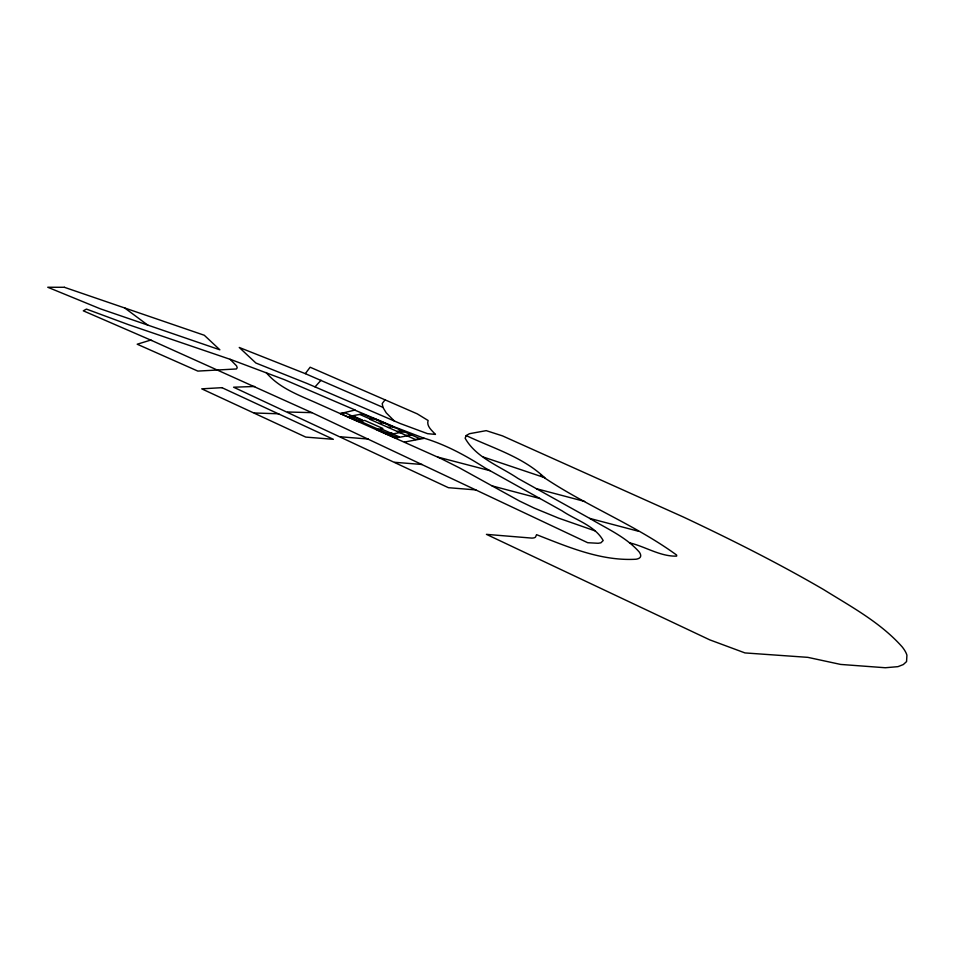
<?xml version="1.0" encoding="UTF-8"?>
<svg xmlns="http://www.w3.org/2000/svg" width="955" height="955" viewBox="0 0 955 955"><rect width="100%" height="100%" fill="white"/><g stroke="black" fill="none" stroke-linecap="round" stroke-linejoin="round"><path stroke-width="1.43" d="M305.302 373.644L310.136 367.221L417.263 413.861L428.103 420.498C426.252 426.157 432.078 430.693 435.468 434.406L427.577 433.677L400.252 423.543L307.224 383.54L255.88 363.019L239.251 347.465L305.302 373.644L382.919 407.355L386.262 412.894L394.654 421.31M315.055 386.859L321.047 380.221M466.183 435.564L465.133 438.214C476.079 457.791 500.014 466.291 517.92 478.395L589.724 518.398C606.747 528.604 625.931 536.889 639.265 552.05A163.341 20.473 22.5 0 1 635.982 559.236C601.101 561.23 568.321 547.072 536.555 534.669L535.648 536.794A80.148 10.051 22.5 0 1 531.732 538.095L486.429 534.358L709.744 639.85L744.972 652.922L807.811 657.35L840.651 664.429L885.345 667.748L897.963 666.65L903.299 664.561L906.558 661.588L906.916 655.249A387.432 48.562 22.5 0 0 902.153 646.857C880.438 622.433 851.048 606.652 823.628 589.581C778.17 563.092 731.076 539.515 683.505 517.085L502.473 435.874L486.214 430.645L469.454 433.701L466.183 435.564C493.222 448.373 523.471 457.051 545.317 478.383C587.516 506.448 635.815 525.298 676.677 555.082L676.617 556.12C660.287 556.658 645.138 546.463 629.56 542.846M385.223 399.632L382.215 403.547L382.919 407.355M381.069 428.795L399.202 436.817L394.749 437.665L376.616 429.631L382.836 428.449L364.703 420.427L358.483 421.609L340.35 413.587L355.129 410.017L284.435 379.672L231.683 359.844L128.698 324.736L86.451 309.098L83.312 310.829L151.75 340.517M340.35 413.587L344.803 412.739L362.936 420.761M349.423 417.598L353.875 416.75M359.08 420.761L362.458 420.116L352.61 415.759M372.605 418.195L369.585 418.768L359.737 414.41M379.123 423.423L383.576 422.588M388.184 427.446L392.636 426.599M385.689 433.642L390.141 432.806M397.256 431.457L401.709 430.61M388.1 433.594L391.466 432.961L393.4 433.809M402.258 430.908L398.593 431.612L400.527 432.46M390.034 434.453L404.192 431.767M406.317 435.468L410.769 434.62M411.498 435.002L397.34 437.688L349.244 416.404L362.458 413.897L394.713 427.577M404.514 442.058L424.438 438.285C446.212 444.899 466.124 455.81 485.212 468.01L562.137 510.877C575.746 520.129 594.846 525.572 603.178 540.542L600.886 542.822L598.152 543.276L587.719 542.715L311.867 412.644L150.759 340.076L137.21 344.218L197.84 371.089L236.458 368.964L237.21 367.687L236.542 365.837L230.107 359.307M254.734 386.477L233.581 387.205L448.42 487.695L475.948 489.915M287.718 412.011L311.867 412.644M254.305 412.99L278.8 413.79M394.713 462.304L422.122 464.488M340.839 436.817L368.26 439.037M437.7 457.063L490.034 470.696M536.447 488.709L584.651 501.435M492.052 485.892L540.017 498.546M589.724 518.398L638.441 531.243M483.385 457.051L544.028 477.452M594.977 530.849L558.58 518.123L534.203 508.084L519.544 501.053L459.642 467.974L441.115 458.663L315.413 402.509C297.793 394.725 278.896 387.73 266.123 372.51M424.247 438.321L394.63 426.992L354.794 410.101M540.542 474.898L545.317 478.383M124.699 307.964L148.061 325.333M374.503 418.577L370.051 419.412L415.389 439.479L419.842 438.632L374.503 418.577M221.954 387.67L201.732 388.84L305.755 437.092L333.355 439.312L221.954 387.67M64.355 287.288L47.75 287.252L100.263 308.799L219.865 349.805L204.286 335.253L64.355 287.288"/></g></svg>
